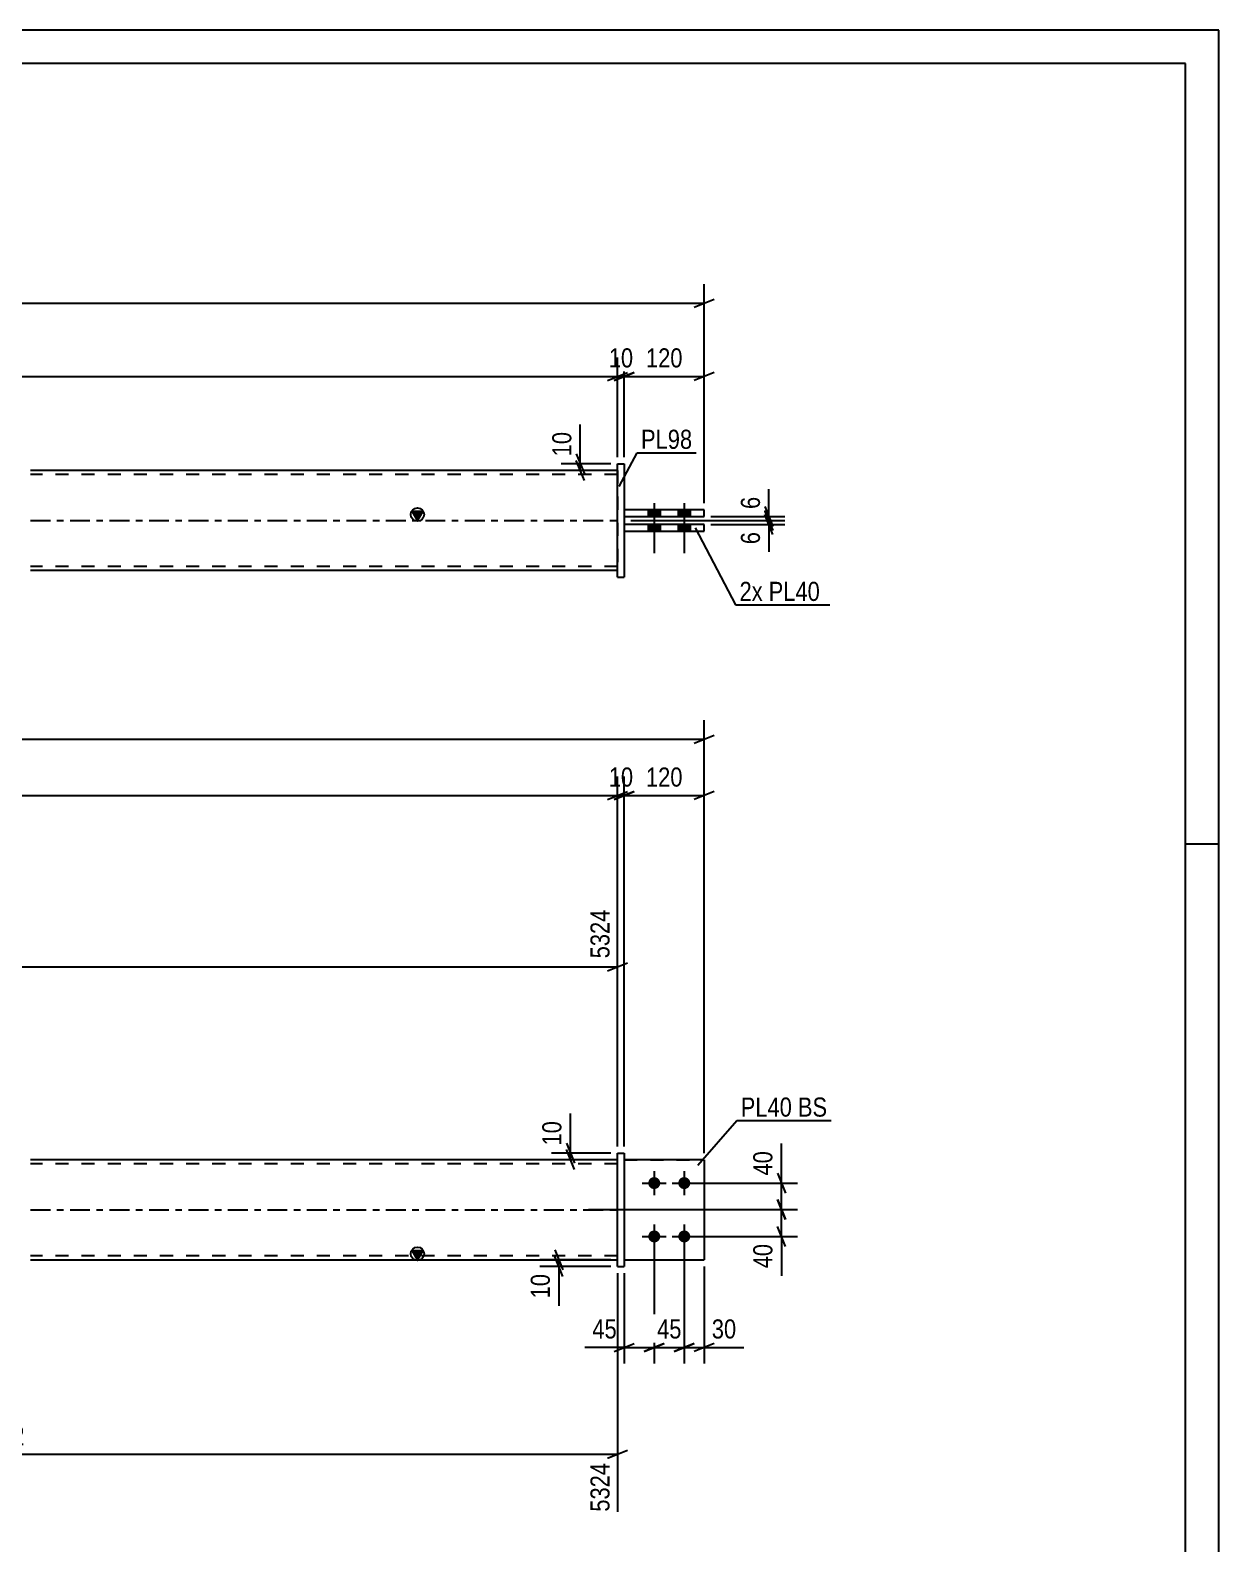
# Model space of a CAD drawing. Header units: millimetres. Extents: x 0 to 594, y 0 to 420.
# Drawn here: x 415.8 to 594, y 193.1 to 420 of the extents above; entities that cross this region are included whole.
import ezdxf

# ---------------------------------------------------------------- set-up
doc = ezdxf.new("R2010")
doc.units = ezdxf.units.MM
doc.linetypes.add('DXK_LINE_DOT2', pattern=[3.9198, 1.9599, -1.9599])
doc.linetypes.add('DXK_LINE_DOT3', pattern=[5.9187, 2.979, -0.9799, 0.9799, -0.9799])
doc.styles.add('Arial Narrow', font='ARIALN.TTF', dxfattribs={"height": 0.2})

# ---------------------------------------------------------------- blocks, each defined once
blk = doc.blocks.new('Unknown-580575839-1131')
at = {"color": 5, "linetype": 'Continuous'}
for p, q in [((594, 420), (0, 420)), ((594, 0), (594, 420)), ((589, 415), (5, 415)), ((589, 5), (589, 415)), ((594, 298), (589, 298))]:
    blk.add_line(p, q, dxfattribs=at)
blk = doc.blocks.new('Bolt-580575839-1684 - 1678')
at = {"linetype": 'Continuous'}
for points in [[(509.37, 248.1), (509.56, 248.08), (509.74, 248.02), (509.9, 247.93), (510.04, 247.8), (510.15, 247.65), (510.23, 247.48), (510.27, 247.3), (510.27, 247.11), (510.23, 246.92), (510.15, 246.75), (510.04, 246.6), (509.9, 246.47), (509.74, 246.38), (509.56, 246.32), (509.37, 246.3), (509.19, 246.32), (509.01, 246.38), (508.84, 246.47), (508.7, 246.6), (508.59, 246.75), (508.52, 246.92), (508.48, 247.11), (508.48, 247.3), (508.52, 247.48), (508.59, 247.65), (508.7, 247.8), (508.84, 247.93), (509.01, 248.02), (509.19, 248.08)], [(513.87, 248.1), (514.06, 248.08), (514.24, 248.02), (514.4, 247.93), (514.54, 247.8), (514.65, 247.65), (514.73, 247.48), (514.77, 247.3), (514.77, 247.11), (514.73, 246.92), (514.65, 246.75), (514.54, 246.6), (514.4, 246.47), (514.24, 246.38), (514.06, 246.32), (513.87, 246.3), (513.69, 246.32), (513.51, 246.38), (513.34, 246.47), (513.2, 246.6), (513.09, 246.75), (513.02, 246.92), (512.98, 247.11), (512.98, 247.3), (513.02, 247.48), (513.09, 247.65), (513.2, 247.8), (513.34, 247.93), (513.51, 248.02), (513.69, 248.08)], [(509.37, 240.1), (509.56, 240.08), (509.74, 240.02), (509.9, 239.93), (510.04, 239.8), (510.15, 239.65), (510.23, 239.48), (510.27, 239.3), (510.27, 239.11), (510.23, 238.92), (510.15, 238.75), (510.04, 238.6), (509.9, 238.47), (509.74, 238.38), (509.56, 238.32), (509.37, 238.3), (509.19, 238.32), (509.01, 238.38), (508.84, 238.47), (508.7, 238.6), (508.59, 238.75), (508.52, 238.92), (508.48, 239.11), (508.48, 239.3), (508.52, 239.48), (508.59, 239.65), (508.7, 239.8), (508.84, 239.93), (509.01, 240.02), (509.19, 240.08)], [(513.87, 240.1), (514.06, 240.08), (514.24, 240.02), (514.4, 239.93), (514.54, 239.8), (514.65, 239.65), (514.73, 239.48), (514.77, 239.3), (514.77, 239.11), (514.73, 238.92), (514.65, 238.75), (514.54, 238.6), (514.4, 238.47), (514.24, 238.38), (514.06, 238.32), (513.87, 238.3), (513.69, 238.32), (513.51, 238.38), (513.34, 238.47), (513.2, 238.6), (513.09, 238.75), (513.02, 238.92), (512.98, 239.11), (512.98, 239.3), (513.02, 239.48), (513.09, 239.65), (513.2, 239.8), (513.34, 239.93), (513.51, 240.02), (513.69, 240.08)]]:
    blk.add_hatch(color=1, dxfattribs=at).paths.add_polyline_path(points)
at = {"color": 1, "linetype": 'Continuous'}
for p, q in [((509.37, 249), (509.37, 245.4)), ((513.87, 249), (513.87, 245.4)), ((507.57, 247.2), (511.17, 247.2)), ((512.07, 247.2), (515.67, 247.2)), ((509.37, 241), (509.37, 237.4)), ((513.87, 241), (513.87, 237.4)), ((507.57, 239.2), (511.17, 239.2)), ((512.07, 239.2), (515.67, 239.2))]:
    blk.add_line(p, q, dxfattribs=at)
blk = doc.blocks.new('Part-580575839-1705 - 1678')
at = {"color": 2, "linetype": 'Continuous'}
for p, q in [((503.87, 251.7), (504.87, 251.7)), ((503.87, 234.7), (503.87, 251.7)), ((504.87, 251.7), (504.87, 234.7)), ((503.87, 234.7), (503.87, 234.7)), ((503.87, 234.7), (504.87, 234.7))]:
    blk.add_line(p, q, dxfattribs=at)
at = {"color": 7, "linetype": 'DXK_LINE_DOT2'}
for p, q in [((503.87, 251.7), (504.87, 251.7)), ((503.87, 234.7), (504.87, 234.7))]:
    blk.add_line(p, q, dxfattribs=at)
blk = doc.blocks.new('Part-580575839-1710 - 1678')
at = {"color": 7, "linetype": 'DXK_LINE_DOT2'}
for p, q in [((504.87, 250.7), (516.87, 250.7)), ((516.87, 250.7), (504.87, 250.7)), ((504.87, 250.7), (504.87, 250.7)), ((504.87, 250.7), (504.87, 235.7)), ((516.87, 250.7), (516.87, 250.7)), ((516.87, 250.7), (516.87, 235.7)), ((504.87, 235.7), (516.87, 235.7)), ((504.87, 235.7), (516.87, 235.7))]:
    blk.add_line(p, q, dxfattribs=at)
blk = doc.blocks.new('Part-580575839-1715 - 1678')
at = {"color": 2, "linetype": 'Continuous'}
for p, q in [((516.87, 250.7), (504.87, 250.7)), ((516.87, 250.7), (516.87, 250.7)), ((516.87, 250.7), (516.87, 235.7)), ((504.87, 235.7), (516.87, 235.7))]:
    blk.add_line(p, q, dxfattribs=at)
at = {"color": 7, "linetype": 'DXK_LINE_DOT2'}
for p, q in [((504.87, 250.7), (516.87, 250.7)), ((504.87, 250.7), (504.87, 250.7)), ((504.87, 250.7), (504.87, 235.7)), ((504.87, 235.7), (516.87, 235.7))]:
    blk.add_line(p, q, dxfattribs=at)
blk = doc.blocks.new('Part-580575839-1720 - 1678')
at = {"linetype": 'Continuous'}
blk.add_hatch(color=2, dxfattribs=at).paths.add_polyline_path([(473.87, 235.7), (473.07, 237.1), (474.67, 237.1)])
at = {"color": 2, "linetype": 'Continuous'}
for p, q in [((503.87, 250.7), (415.87, 250.7)), ((473.87, 235.7), (473.07, 237.1)), ((473.07, 237.1), (474.67, 237.1)), ((474.67, 237.1), (473.87, 235.7)), ((415.87, 235.7), (503.87, 235.7))]:
    blk.add_line(p, q, dxfattribs=at)
at = {"color": 7, "linetype": 'DXK_LINE_DOT2'}
for p, q in [((503.87, 250.1), (415.87, 250.1)), ((503.87, 235.7), (503.87, 250.7)), ((503.87, 236.3), (415.87, 236.3))]:
    blk.add_line(p, q, dxfattribs=at)
at = {"color": 7, "linetype": 'DXK_LINE_DOT3'}
blk.add_line((415.87, 243.2), (503.87, 243.2), dxfattribs=at)
at = {"color": 2, "linetype": 'Continuous'}
blk.add_circle((473.87, 236.6), 1, dxfattribs=at)
blk = doc.blocks.new('Part-580575839-1396 - 1368')
at = {"color": 2, "linetype": 'Continuous'}
for p, q in [((516.87, 348.12), (504.87, 348.12)), ((504.87, 347.12), (516.87, 347.12)), ((516.87, 347.11), (516.87, 348.12))]:
    blk.add_line(p, q, dxfattribs=at)
at = {"color": 7, "linetype": 'DXK_LINE_DOT2'}
for p, q in [((504.87, 348.12), (504.87, 347.11)), ((516.87, 348.11), (504.87, 348.11)), ((504.87, 347.11), (516.87, 347.11))]:
    blk.add_line(p, q, dxfattribs=at)
blk = doc.blocks.new('Part-580575839-1401 - 1368')
at = {"color": 2, "linetype": 'Continuous'}
for p, q in [((516.87, 345.92), (504.87, 345.92)), ((504.87, 344.92), (516.87, 344.92)), ((516.87, 344.91), (516.87, 345.92))]:
    blk.add_line(p, q, dxfattribs=at)
at = {"color": 7, "linetype": 'DXK_LINE_DOT2'}
for p, q in [((504.87, 345.92), (504.87, 344.91)), ((516.87, 345.91), (504.87, 345.91)), ((504.87, 344.91), (516.87, 344.91))]:
    blk.add_line(p, q, dxfattribs=at)
blk = doc.blocks.new('Part-580575839-1416 - 1368')
at = {"linetype": 'Continuous'}
blk.add_hatch(color=2, dxfattribs=at).paths.add_polyline_path([(473.87, 346.51), (473.07, 347.91), (474.67, 347.91)])
at = {"color": 2, "linetype": 'Continuous'}
for p, q in [((503.87, 354.01), (415.87, 354.01)), ((473.87, 346.51), (473.07, 347.91)), ((473.07, 347.91), (474.67, 347.91)), ((474.67, 347.91), (473.87, 346.51)), ((503.87, 339.01), (415.87, 339.01))]:
    blk.add_line(p, q, dxfattribs=at)
at = {"color": 7, "linetype": 'DXK_LINE_DOT2'}
for p, q in [((503.87, 354.01), (503.87, 339.01)), ((503.87, 353.41), (415.87, 353.41)), ((503.87, 339.61), (415.87, 339.61))]:
    blk.add_line(p, q, dxfattribs=at)
at = {"color": 7, "linetype": 'DXK_LINE_DOT3'}
blk.add_line((415.87, 346.51), (503.87, 346.51), dxfattribs=at)
at = {"color": 2, "linetype": 'Continuous'}
blk.add_circle((473.87, 347.41), 1, dxfattribs=at)
blk = doc.blocks.new('Part-580575839-1444 - 1368')
at = {"color": 2, "linetype": 'Continuous'}
for p, q in [((503.87, 355.01), (503.87, 355.02)), ((503.87, 338.02), (503.87, 355.02)), ((503.87, 355.02), (504.87, 355.02)), ((504.87, 355.01), (504.87, 355.02)), ((504.87, 355.02), (504.87, 338.02)), ((503.87, 338.02), (504.87, 338.02)), ((503.87, 338.01), (503.87, 338.02)), ((504.87, 338.01), (504.87, 338.02))]:
    blk.add_line(p, q, dxfattribs=at)
at = {"color": 7, "linetype": 'DXK_LINE_DOT2'}
for p, q in [((503.87, 355.01), (504.87, 355.01)), ((503.87, 338.01), (504.87, 338.01)), ((504.87, 338.02), (504.87, 338.01))]:
    blk.add_line(p, q, dxfattribs=at)
blk = doc.blocks.new('Bolt-580575839-1472 - 1368')
at = {"linetype": 'Continuous'}
for points in [[(510.27, 348.11), (508.47, 348.11), (508.47, 347.11), (510.27, 347.11)], [(510.27, 348.11), (508.47, 348.11), (508.47, 347.11), (510.27, 347.11)], [(514.77, 348.11), (512.97, 348.11), (512.97, 347.11), (514.77, 347.11)], [(514.77, 348.11), (512.97, 348.11), (512.97, 347.11), (514.77, 347.11)], [(510.27, 345.91), (508.47, 345.91), (508.47, 344.91), (510.27, 344.91)], [(510.27, 345.91), (508.47, 345.91), (508.47, 344.91), (510.27, 344.91)], [(514.77, 345.91), (512.97, 345.91), (512.97, 344.91), (514.77, 344.91)], [(514.77, 345.91), (512.97, 345.91), (512.97, 344.91), (514.77, 344.91)]]:
    blk.add_hatch(color=1, dxfattribs=at).paths.add_polyline_path(points)
at = {"color": 1, "linetype": 'Continuous'}
for p, q in [((508.47, 348.11), (508.47, 347.11)), ((508.47, 348.11), (508.47, 347.11)), ((509.37, 349.11), (509.37, 341.61)), ((509.37, 349.11), (509.37, 341.61)), ((510.27, 348.11), (510.27, 347.11)), ((510.27, 348.11), (510.27, 347.11)), ((512.97, 348.11), (512.97, 347.11)), ((512.97, 348.11), (512.97, 347.11)), ((513.87, 349.11), (513.87, 341.61)), ((513.87, 349.11), (513.87, 341.61)), ((514.77, 348.11), (514.77, 347.11)), ((514.77, 348.11), (514.77, 347.11)), ((508.47, 345.91), (508.47, 344.91)), ((508.47, 345.91), (508.47, 344.91)), ((510.27, 345.91), (510.27, 344.91)), ((510.27, 345.91), (510.27, 344.91)), ((512.97, 345.91), (512.97, 344.91)), ((512.97, 345.91), (512.97, 344.91)), ((514.77, 345.91), (514.77, 344.91)), ((514.77, 345.91), (514.77, 344.91))]:
    blk.add_line(p, q, dxfattribs=at)
blk = doc.blocks.new('StraightDimension-580575839-2042 - 1678')
at = {"color": 7, "linetype": 'Continuous'}
for p, q in [((503.87, 252.7), (503.87, 308.13)), ((504.87, 252.7), (504.87, 308.13)), ((502.37, 304.68), (505.37, 305.88)), ((506.37, 305.88), (503.37, 304.68)), ((503.87, 305.28), (504.87, 305.28))]:
    blk.add_line(p, q, dxfattribs=at)
at = {"color": 0}
blk.add_wipeout([(506.8, 306.03), (506.8, 310.23), (501.95, 310.23), (501.95, 306.03)], dxfattribs=at)
at = {"color": 3, "style": 'Arial Narrow'}
blk.add_text('10', height=2.863, dxfattribs=at).set_placement((502.55, 306.63))
blk = doc.blocks.new('StraightDimension-580575839-1945 - 1678')
at = {"color": 7, "linetype": 'Continuous'}
for p, q in [((509.37, 238.2), (509.37, 220.15)), ((504.87, 233.7), (504.87, 220.15)), ((503.37, 221.95), (506.37, 223.15)), ((504.87, 222.55), (509.37, 222.55)), ((510.87, 223.15), (507.87, 221.95))]:
    blk.add_line(p, q, dxfattribs=at)
at = {"color": 0}
blk.add_wipeout([(504.35, 223.3), (504.35, 227.5), (499.49, 227.5), (499.49, 223.3)], dxfattribs=at)
at = {"color": 7, "linetype": 'Continuous'}
blk.add_line((504.87, 222.55), (498.97, 222.55), dxfattribs=at)
blk.add_line((504.87, 222.55), (498.97, 222.55), dxfattribs=at)
at = {"color": 3, "style": 'Arial Narrow'}
blk.add_text('45', height=2.863, dxfattribs=at).set_placement((500.09, 223.9))
blk = doc.blocks.new('StraightDimension-580575839-2004 - 1678')
at = {"color": 7, "linetype": 'Continuous'}
for p, q in [((499.5, 243.22), (530.83, 243.22)), ((527.83, 244.72), (529.03, 241.72)), ((528.43, 239.2), (528.43, 243.22)), ((529.03, 237.7), (527.83, 240.7)), ((514.87, 239.2), (530.83, 239.2))]:
    blk.add_line(p, q, dxfattribs=at)
at = {"color": 0}
blk.add_wipeout([(527.68, 238.68), (523.48, 238.68), (523.48, 233.82), (527.68, 233.82)], dxfattribs=at)
at = {"color": 7, "linetype": 'Continuous'}
blk.add_line((528.43, 239.2), (528.43, 233.29), dxfattribs=at)
blk.add_line((528.43, 239.2), (528.43, 233.29), dxfattribs=at)
at = {"color": 3, "style": 'Arial Narrow'}
blk.add_text('40', height=2.863, rotation=90.0002, dxfattribs=at).set_placement((527.08, 234.42))
blk = doc.blocks.new('StraightDimension-580575839-1736 - 1678')
at = {"color": 7, "linetype": 'Continuous'}
for p, q in [((516.87, 251.7), (516.87, 316.6)), ((81.92, 313.75), (516.87, 313.75)), ((515.37, 313.15), (518.37, 314.35))]:
    blk.add_line(p, q, dxfattribs=at)
blk = doc.blocks.new('StraightDimension-580575839-2047 - 1678')
at = {"color": 7, "linetype": 'Continuous'}
for p, q in [((503.87, 252.7), (503.87, 308.13)), ((93.92, 305.28), (503.87, 305.28)), ((502.37, 304.68), (505.37, 305.88))]:
    blk.add_line(p, q, dxfattribs=at)
blk = doc.blocks.new('StraightDimension-580575839-1798 - 1678')
at = {"color": 7, "linetype": 'Continuous'}
for p, q in [((303.94, 251.7), (303.94, 288.21)), ((503.87, 252.7), (503.87, 288.21)), ((305.44, 280.19), (302.44, 278.99)), ((303.94, 279.59), (503.87, 279.59)), ((502.37, 278.99), (505.37, 280.19))]:
    blk.add_line(p, q, dxfattribs=at)
at = {"color": 0, "linetype": 'Continuous'}
blk.add_wipeout([(503.27, 288.81), (499.07, 288.81), (499.07, 280.29), (503.27, 280.29)], dxfattribs=at)
at = {"color": 0}
blk.add_wipeout([(408.16, 280.34), (408.16, 284.54), (399.65, 284.54), (399.65, 280.34)], dxfattribs=at)
at = {"color": 3, "linetype": 'Continuous', "style": 'Arial Narrow'}
blk.add_text('5324', height=2.863, rotation=90.0002, dxfattribs=at).set_placement((502.67, 280.89))
at = {"color": 3, "style": 'Arial Narrow'}
blk.add_text('2900', height=2.863, dxfattribs=at).set_placement((400.25, 280.94))
blk = doc.blocks.new('StraightDimension-580575839-1955 - 1678')
at = {"color": 7, "linetype": 'Continuous'}
for p, q in [((509.37, 238.2), (509.37, 220.15)), ((513.87, 238.2), (513.87, 220.15)), ((507.87, 221.95), (510.87, 223.15)), ((509.37, 222.55), (513.87, 222.55)), ((515.37, 223.15), (512.37, 221.95))]:
    blk.add_line(p, q, dxfattribs=at)
at = {"color": 0}
blk.add_wipeout([(514.05, 223.3), (514.05, 227.5), (509.2, 227.5), (509.2, 223.3)], dxfattribs=at)
at = {"color": 3, "style": 'Arial Narrow'}
blk.add_text('45', height=2.863, dxfattribs=at).set_placement((509.8, 223.9))
blk = doc.blocks.new('StraightDimension-580575839-1878 - 1678')
at = {"color": 7, "linetype": 'Continuous'}
for p, q in [((318.76, 234.7), (318.76, 197.94)), ((503.87, 233.7), (503.87, 197.94)), ((320.26, 207.15), (317.26, 205.95)), ((318.76, 206.55), (503.87, 206.55)), ((502.37, 205.95), (505.37, 207.15))]:
    blk.add_line(p, q, dxfattribs=at)
at = {"color": 0}
blk.add_wipeout([(415.57, 207.3), (415.57, 211.5), (407.06, 211.5), (407.06, 207.3)], dxfattribs=at)
at = {"color": 0, "linetype": 'Continuous'}
blk.add_wipeout([(503.27, 205.85), (499.07, 205.85), (499.07, 197.34), (503.27, 197.34)], dxfattribs=at)
at = {"color": 3, "style": 'Arial Narrow'}
blk.add_text('2752', height=2.863, dxfattribs=at).set_placement((407.66, 207.9))
at = {"color": 3, "linetype": 'Continuous', "style": 'Arial Narrow'}
blk.add_text('5324', height=2.863, rotation=90.0002, dxfattribs=at).set_placement((502.67, 197.94))
blk = doc.blocks.new('StraightDimension-580575839-1936 - 1678')
at = {"color": 7, "linetype": 'Continuous'}
for p, q in [((494.47, 237.2), (495.67, 234.2)), ((495.67, 233.2), (494.47, 236.2)), ((502.87, 235.7), (492.22, 235.7)), ((502.87, 234.7), (492.22, 234.7)), ((495.07, 234.7), (495.07, 235.7))]:
    blk.add_line(p, q, dxfattribs=at)
at = {"color": 0}
blk.add_wipeout([(494.32, 234.18), (490.12, 234.18), (490.12, 229.32), (494.32, 229.32)], dxfattribs=at)
at = {"color": 7, "linetype": 'Continuous'}
blk.add_line((495.07, 234.7), (495.07, 228.8), dxfattribs=at)
blk.add_line((495.07, 234.7), (495.07, 228.8), dxfattribs=at)
at = {"color": 3, "style": 'Arial Narrow'}
blk.add_text('10', height=2.863, rotation=90.0002, dxfattribs=at).set_placement((493.72, 229.92))
blk = doc.blocks.new('StraightDimension-580575839-1965 - 1678')
at = {"color": 7, "linetype": 'Continuous'}
for p, q in [((513.87, 238.2), (513.87, 220.15)), ((516.87, 234.7), (516.87, 220.15)), ((512.37, 221.95), (515.37, 223.15)), ((513.87, 222.55), (516.87, 222.55)), ((518.37, 223.15), (515.37, 221.95))]:
    blk.add_line(p, q, dxfattribs=at)
at = {"color": 0}
blk.add_wipeout([(522.25, 223.3), (522.25, 227.5), (517.4, 227.5), (517.4, 223.3)], dxfattribs=at)
at = {"color": 7, "linetype": 'Continuous'}
blk.add_line((516.87, 222.55), (522.78, 222.55), dxfattribs=at)
blk.add_line((516.87, 222.55), (522.78, 222.55), dxfattribs=at)
at = {"color": 3, "style": 'Arial Narrow'}
blk.add_text('30', height=2.863, dxfattribs=at).set_placement((518, 223.9))
blk = doc.blocks.new('StraightDimension-580575839-2014 - 1678')
at = {"color": 7, "linetype": 'Continuous'}
for p, q in [((527.83, 248.7), (529.03, 245.7)), ((514.87, 247.2), (530.83, 247.2)), ((528.43, 243.22), (528.43, 247.2)), ((499.5, 243.22), (530.83, 243.22)), ((529.03, 241.72), (527.83, 244.72))]:
    blk.add_line(p, q, dxfattribs=at)
at = {"color": 0}
blk.add_wipeout([(527.68, 252.58), (523.48, 252.58), (523.48, 247.73), (527.68, 247.73)], dxfattribs=at)
at = {"color": 7, "linetype": 'Continuous'}
blk.add_line((528.43, 247.2), (528.43, 253.11), dxfattribs=at)
blk.add_line((528.43, 247.2), (528.43, 253.11), dxfattribs=at)
at = {"color": 3, "style": 'Arial Narrow'}
blk.add_text('40', height=2.863, rotation=90.0002, dxfattribs=at).set_placement((527.08, 248.33))
blk = doc.blocks.new('StraightDimension-580575839-2027 - 1678')
at = {"color": 7, "linetype": 'Continuous'}
for p, q in [((496.2, 253.2), (497.4, 250.2)), ((497.4, 249.22), (496.2, 252.22)), ((502.87, 251.7), (493.95, 251.7)), ((495.63, 250.72), (499.2, 250.72)), ((496.8, 250.72), (496.8, 251.7))]:
    blk.add_line(p, q, dxfattribs=at)
at = {"color": 0}
blk.add_wipeout([(496.05, 257.08), (491.85, 257.08), (491.85, 252.23), (496.05, 252.23)], dxfattribs=at)
at = {"color": 7, "linetype": 'Continuous'}
blk.add_line((496.8, 251.7), (496.8, 257.61), dxfattribs=at)
blk.add_line((496.8, 251.7), (496.8, 257.61), dxfattribs=at)
at = {"color": 3, "style": 'Arial Narrow'}
blk.add_text('10', height=2.863, rotation=90.0002, dxfattribs=at).set_placement((495.45, 252.83))
blk = doc.blocks.new('StraightDimension-580575839-2032 - 1678')
at = {"color": 7, "linetype": 'Continuous'}
for p, q in [((504.87, 252.7), (504.87, 308.13)), ((516.87, 251.7), (516.87, 308.13)), ((503.37, 304.68), (506.37, 305.88)), ((504.87, 305.28), (516.87, 305.28)), ((518.37, 305.88), (515.37, 304.68))]:
    blk.add_line(p, q, dxfattribs=at)
at = {"color": 0}
blk.add_wipeout([(514.22, 306.03), (514.22, 310.23), (507.53, 310.23), (507.53, 306.03)], dxfattribs=at)
at = {"color": 3, "style": 'Arial Narrow'}
blk.add_text('120', height=2.863, dxfattribs=at).set_placement((508.13, 306.63))
blk = doc.blocks.new('StraightDimension-580575839-1561 - 1368')
at = {"color": 7, "linetype": 'Continuous'}
for p, q in [((504.87, 356.01), (504.87, 370.96)), ((516.87, 349.12), (516.87, 370.96)), ((503.37, 367.51), (506.37, 368.71)), ((504.87, 368.11), (516.87, 368.11)), ((518.37, 368.71), (515.37, 367.51))]:
    blk.add_line(p, q, dxfattribs=at)
at = {"color": 0}
blk.add_wipeout([(514.22, 368.86), (514.22, 373.06), (507.53, 373.06), (507.53, 368.86)], dxfattribs=at)
at = {"color": 3, "style": 'Arial Narrow'}
blk.add_text('120', height=2.863, dxfattribs=at).set_placement((508.13, 369.46))
blk = doc.blocks.new('StraightDimension-580575839-1571 - 1368')
at = {"color": 7, "linetype": 'Continuous'}
for p, q in [((503.87, 356.01), (503.87, 370.96)), ((504.87, 356.01), (504.87, 370.96)), ((502.37, 367.51), (505.37, 368.71)), ((506.37, 368.71), (503.37, 367.51)), ((503.87, 368.11), (504.87, 368.11))]:
    blk.add_line(p, q, dxfattribs=at)
at = {"color": 0}
blk.add_wipeout([(506.8, 368.86), (506.8, 373.06), (501.95, 373.06), (501.95, 368.86)], dxfattribs=at)
at = {"color": 3, "style": 'Arial Narrow'}
blk.add_text('10', height=2.863, dxfattribs=at).set_placement((502.55, 369.46))
blk = doc.blocks.new('StraightDimension-580575839-1550 - 1368')
at = {"color": 7, "linetype": 'Continuous'}
for p, q in [((516.87, 349.12), (516.87, 381.96)), ((81.92, 379.11), (516.87, 379.11)), ((515.37, 378.51), (518.37, 379.71))]:
    blk.add_line(p, q, dxfattribs=at)
blk = doc.blocks.new('StraightDimension-580575839-1581 - 1368')
at = {"color": 7, "linetype": 'Continuous'}
for p, q in [((503.87, 356.01), (503.87, 370.96)), ((94.92, 368.11), (503.87, 368.11)), ((502.37, 367.51), (505.37, 368.71))]:
    blk.add_line(p, q, dxfattribs=at)
blk = doc.blocks.new('StraightDimension-580575839-1612 - 1368')
at = {"color": 7, "linetype": 'Continuous'}
for p, q in [((497.69, 356.51), (498.89, 353.51)), ((502.87, 355.01), (495.44, 355.01)), ((502.87, 354.01), (495.44, 354.01)), ((498.89, 352.51), (497.69, 355.51)), ((498.29, 354.01), (498.29, 355.01))]:
    blk.add_line(p, q, dxfattribs=at)
at = {"color": 0}
blk.add_wipeout([(497.54, 360.4), (493.34, 360.4), (493.34, 355.54), (497.54, 355.54)], dxfattribs=at)
at = {"color": 7, "linetype": 'Continuous'}
blk.add_line((498.29, 355.01), (498.29, 360.92), dxfattribs=at)
blk.add_line((498.29, 355.01), (498.29, 360.92), dxfattribs=at)
at = {"color": 3, "style": 'Arial Narrow'}
blk.add_text('10', height=2.863, rotation=90.0002, dxfattribs=at).set_placement((496.94, 356.14))
blk = doc.blocks.new('StraightDimension-580575839-1623 - 1368')
at = {"color": 7, "linetype": 'Continuous'}
for p, q in [((517.87, 347.12), (528.97, 347.12)), ((525.97, 348.62), (527.17, 345.62)), ((527.17, 345.01), (525.97, 348.01)), ((526.57, 346.51), (526.57, 347.12)), ((505.87, 346.51), (528.97, 346.51))]:
    blk.add_line(p, q, dxfattribs=at)
at = {"color": 0}
blk.add_wipeout([(525.82, 350.67), (521.62, 350.67), (521.62, 347.64), (525.82, 347.64)], dxfattribs=at)
at = {"color": 7, "linetype": 'Continuous'}
blk.add_line((526.57, 347.12), (526.57, 351.19), dxfattribs=at)
blk.add_line((526.57, 347.12), (526.57, 351.19), dxfattribs=at)
at = {"color": 3, "style": 'Arial Narrow'}
blk.add_text('6', height=2.86, rotation=90.0002, dxfattribs=at).set_placement((525.22, 348.24))
blk = doc.blocks.new('StraightDimension-580575839-1632 - 1368')
at = {"color": 7, "linetype": 'Continuous'}
for p, q in [((525.97, 348.01), (527.17, 345.01)), ((527.17, 344.42), (525.97, 347.42)), ((505.87, 346.51), (528.97, 346.51)), ((517.87, 345.92), (528.97, 345.92)), ((526.57, 345.92), (526.57, 346.51))]:
    blk.add_line(p, q, dxfattribs=at)
at = {"color": 0}
blk.add_wipeout([(525.82, 345.39), (521.62, 345.39), (521.62, 342.36), (525.82, 342.36)], dxfattribs=at)
at = {"color": 7, "linetype": 'Continuous'}
blk.add_line((526.57, 345.92), (526.57, 341.84), dxfattribs=at)
blk.add_line((526.57, 345.92), (526.57, 341.84), dxfattribs=at)
at = {"color": 3, "style": 'Arial Narrow'}
blk.add_text('6', height=2.86, rotation=90.0002, dxfattribs=at).set_placement((525.22, 342.96))
blk = doc.blocks.new('MarkSet-580575839-2078 - 1678')
at = {"color": 0}
blk.add_wipeout([(530.01, 257.16), (530.01, 260.16), (522.34, 260.16), (522.34, 257.16)], dxfattribs=at)
blk.add_wipeout([(530.01, 257.16), (530.01, 260.16), (522.34, 260.16), (522.34, 257.16)], dxfattribs=at)
at = {"color": 30, "linetype": 'Continuous'}
blk.add_line((515.92, 249.89), (521.74, 256.56), dxfattribs=at)
at = {"color": 0}
blk.add_wipeout([(535.3, 257.16), (535.3, 260.16), (530.91, 260.16), (530.91, 257.16)], dxfattribs=at)
blk.add_wipeout([(535.3, 257.16), (535.3, 260.16), (530.91, 260.16), (530.91, 257.16)], dxfattribs=at)
at = {"color": 30, "linetype": 'Continuous'}
blk.add_line((521.74, 256.56), (535.9, 256.56), dxfattribs=at)
at = {"color": 3, "style": 'Arial Narrow'}
for s, p in [('PL40', (522.34, 257.16)), ('BS', (530.91, 257.16))]:
    blk.add_text(s, height=2.863, dxfattribs=at).set_placement(p)
blk = doc.blocks.new('Mark-580575839-1440 - 1368')
at = {"color": 0}
blk.add_wipeout([(515.07, 357.26), (515.07, 360.26), (507.39, 360.26), (507.39, 357.26)], dxfattribs=at)
blk.add_wipeout([(515.07, 357.26), (515.07, 360.26), (507.39, 360.26), (507.39, 357.26)], dxfattribs=at)
at = {"color": 30, "linetype": 'Continuous'}
for p, q in [((504.1, 351.59), (506.79, 356.66)), ((506.79, 356.66), (515.67, 356.66))]:
    blk.add_line(p, q, dxfattribs=at)
at = {"color": 3, "style": 'Arial Narrow'}
blk.add_text('PL98', height=2.863, dxfattribs=at).set_placement((507.39, 357.26))
blk = doc.blocks.new('MarkSet-580575839-1663 - 1368')
at = {"color": 0}
blk.add_wipeout([(525.63, 334.46), (525.63, 337.46), (522.16, 337.46), (522.16, 334.46)], dxfattribs=at)
blk.add_wipeout([(525.63, 334.46), (525.63, 337.46), (522.16, 337.46), (522.16, 334.46)], dxfattribs=at)
at = {"color": 30, "linetype": 'Continuous'}
blk.add_line((515.53, 345.43), (521.56, 333.86), dxfattribs=at)
at = {"color": 0}
blk.add_wipeout([(534.21, 334.46), (534.21, 337.46), (526.53, 337.46), (526.53, 334.46)], dxfattribs=at)
blk.add_wipeout([(534.21, 334.46), (534.21, 337.46), (526.53, 337.46), (526.53, 334.46)], dxfattribs=at)
at = {"color": 30, "linetype": 'Continuous'}
blk.add_line((521.56, 333.86), (535.71, 333.86), dxfattribs=at)
at = {"color": 3, "style": 'Arial Narrow'}
for s, p in [('2x', (522.16, 334.46)), ('PL40', (526.53, 334.46))]:
    blk.add_text(s, height=2.863, dxfattribs=at).set_placement(p)

msp = doc.modelspace()

# ---------------------------------------------------------------- block references
for name in ['Unknown-580575839-1131', 'Part-580575839-1416 - 1368', 'Part-580575839-1444 - 1368', 'Part-580575839-1396 - 1368', 'Bolt-580575839-1472 - 1368', 'Part-580575839-1401 - 1368', 'Part-580575839-1720 - 1678', 'Part-580575839-1705 - 1678', 'Part-580575839-1710 - 1678', 'Part-580575839-1715 - 1678', 'Bolt-580575839-1684 - 1678']:
    msp.add_blockref(name, (0, 0))

# ---------------------------------------------------------------- next in the draw order: block references
for name in ['StraightDimension-580575839-1561 - 1368', 'StraightDimension-580575839-2042 - 1678', 'StraightDimension-580575839-1945 - 1678']:
    msp.add_blockref(name, (0, 0))

# ---------------------------------------------------------------- next in the draw order: block references
for name in ['StraightDimension-580575839-1571 - 1368', 'StraightDimension-580575839-1736 - 1678', 'StraightDimension-580575839-2004 - 1678']:
    msp.add_blockref(name, (0, 0))

# ---------------------------------------------------------------- next in the draw order: block references
for name in ['StraightDimension-580575839-1550 - 1368', 'StraightDimension-580575839-2047 - 1678', 'StraightDimension-580575839-1955 - 1678', 'StraightDimension-580575839-1878 - 1678']:
    msp.add_blockref(name, (0, 0))

# ---------------------------------------------------------------- next in the draw order: block references
for name in ['StraightDimension-580575839-1581 - 1368', 'StraightDimension-580575839-1623 - 1368', 'StraightDimension-580575839-1798 - 1678', 'StraightDimension-580575839-1936 - 1678', 'StraightDimension-580575839-1965 - 1678']:
    msp.add_blockref(name, (0, 0))

# ---------------------------------------------------------------- next in the draw order: block references
for name in ['StraightDimension-580575839-1612 - 1368', 'Mark-580575839-1440 - 1368', 'StraightDimension-580575839-1632 - 1368', 'StraightDimension-580575839-2014 - 1678']:
    msp.add_blockref(name, (0, 0))

# ---------------------------------------------------------------- next in the draw order: block references
for name in ['MarkSet-580575839-1663 - 1368', 'StraightDimension-580575839-2027 - 1678']:
    msp.add_blockref(name, (0, 0))

# ---------------------------------------------------------------- next in the draw order: block references
msp.add_blockref('StraightDimension-580575839-2032 - 1678', (0, 0))

# ---------------------------------------------------------------- next in the draw order: block references
msp.add_blockref('MarkSet-580575839-2078 - 1678', (0, 0))

doc.saveas('drawing.dxf')
